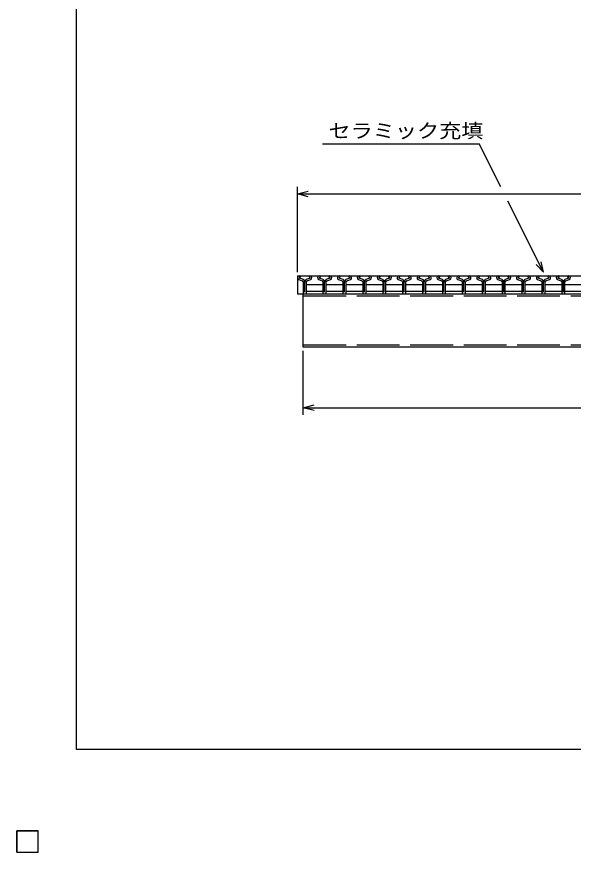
# Model space of a CAD drawing. Units: millimetres, scale not verified. Extents: x -1820 to 1724, y -1285 to 1059.
# Drawn here: x -1820 to -1039, y -1285 to -113 of the extents above; entities that cross this region are included whole.
import ezdxf
from ezdxf.enums import TextEntityAlignment as Align

# ---------------------------------------------------------------- set-up
doc = ezdxf.new("R2010")
doc.units = ezdxf.units.MM
doc.header["$LTSCALE"] = 10
doc.linetypes.add('DASHED', pattern=[7.5, 6, -1.5])
for name, color, linetype, lineweight in [('0_2', 150, 'Continuous', 25), ('16', 3, 'Continuous', 25), ('22', 2, 'Continuous', 25)]:
    doc.layers.add(name, color=color, linetype=linetype, lineweight=lineweight)
doc.styles.add('ベクトル', font='')
doc.styles.get('ベクトル').set_extended_font_data('ベクトル')

msp = doc.modelspace()

# ---------------------------------------------------------------- linework, layer by layer
at = {"layer": '0_2'}
for p, q in [((-1736, -1141), (-1736, 1059)), ((1724, -1141), (-1736, -1141))]:
    msp.add_line(p, q, dxfattribs=at)
at = {"layer": '16'}
for p, q in [((-1426, -476.5), (-430, -476.5)), ((-1426, -476.5), (-1426, -501.5)), ((-1419.3, -481.03), (-1423.62, -479.51)), ((-1423.46, -478.81), (-1422.02, -478.11)), ((-1422.02, -478.11), (-1422.02, -477.88)), ((-1408.4, -479.51), (-1412.72, -481.03)), ((-1410, -477.88), (-1410, -478.11)), ((-1410, -478.11), (-1408.56, -478.81)), ((-1391.4, -481.03), (-1395.72, -479.51)), ((-1395.56, -478.81), (-1394.12, -478.11)), ((-1394.12, -478.11), (-1394.12, -477.88)), ((-1380.5, -479.51), (-1384.82, -481.03)), ((-1382.1, -477.88), (-1382.1, -478.11)), ((-1382.1, -478.11), (-1380.66, -478.81)), ((-1363.5, -481.03), (-1367.82, -479.51)), ((-1367.66, -478.81), (-1366.22, -478.11)), ((-1366.22, -478.11), (-1366.22, -477.88)), ((-1352.6, -479.51), (-1356.92, -481.03)), ((-1354.2, -477.88), (-1354.2, -478.11)), ((-1354.2, -478.11), (-1352.76, -478.81)), ((-1335.6, -481.03), (-1339.92, -479.51)), ((-1339.76, -478.81), (-1338.32, -478.11)), ((-1338.32, -478.11), (-1338.32, -477.88)), ((-1324.7, -479.51), (-1329.02, -481.03)), ((-1326.3, -477.88), (-1326.3, -478.11)), ((-1326.3, -478.11), (-1324.86, -478.81)), ((-1307.7, -481.03), (-1312.02, -479.51)), ((-1311.86, -478.81), (-1310.42, -478.11)), ((-1310.42, -478.11), (-1310.42, -477.88)), ((-1296.8, -479.51), (-1301.12, -481.03)), ((-1298.4, -477.88), (-1298.4, -478.11)), ((-1298.4, -478.11), (-1296.96, -478.81)), ((-1279.8, -481.03), (-1284.12, -479.51)), ((-1283.96, -478.81), (-1282.52, -478.11)), ((-1282.52, -478.11), (-1282.52, -477.88)), ((-1268.9, -479.51), (-1273.22, -481.03)), ((-1270.5, -477.88), (-1270.5, -478.11)), ((-1270.5, -478.11), (-1269.06, -478.81)), ((-1251.9, -481.03), (-1256.22, -479.51)), ((-1256.06, -478.81), (-1254.62, -478.11)), ((-1254.62, -478.11), (-1254.62, -477.88)), ((-1241, -479.51), (-1245.32, -481.03)), ((-1242.6, -477.88), (-1242.6, -478.11)), ((-1242.6, -478.11), (-1241.16, -478.81)), ((-1224, -481.03), (-1228.32, -479.51)), ((-1228.16, -478.81), (-1226.72, -478.11)), ((-1226.72, -478.11), (-1226.72, -477.88)), ((-1213.1, -479.51), (-1217.42, -481.03)), ((-1214.7, -477.88), (-1214.7, -478.11)), ((-1214.7, -478.11), (-1213.26, -478.81)), ((-1196.1, -481.03), (-1200.42, -479.51)), ((-1200.26, -478.81), (-1198.82, -478.11)), ((-1198.82, -478.11), (-1198.82, -477.88)), ((-1185.2, -479.51), (-1189.52, -481.03)), ((-1186.8, -477.88), (-1186.8, -478.11)), ((-1186.8, -478.11), (-1185.36, -478.81)), ((-1168.2, -481.03), (-1172.52, -479.51)), ((-1172.36, -478.81), (-1170.92, -478.11)), ((-1170.92, -478.11), (-1170.92, -477.88)), ((-1157.3, -479.51), (-1161.62, -481.03)), ((-1158.9, -477.88), (-1158.9, -478.11)), ((-1158.9, -478.11), (-1157.46, -478.81)), ((-1140.3, -481.03), (-1144.62, -479.51)), ((-1144.46, -478.81), (-1143.02, -478.11)), ((-1143.02, -478.11), (-1143.02, -477.88)), ((-1129.4, -479.51), (-1133.72, -481.03)), ((-1131, -477.88), (-1131, -478.11)), ((-1131, -478.11), (-1129.56, -478.81)), ((-1112.4, -481.03), (-1116.72, -479.51)), ((-1116.56, -478.81), (-1115.12, -478.11)), ((-1115.12, -478.11), (-1115.12, -477.88)), ((-1101.5, -479.51), (-1105.82, -481.03)), ((-1103.1, -477.88), (-1103.1, -478.11)), ((-1103.1, -478.11), (-1101.66, -478.81)), ((-1084.5, -481.03), (-1088.82, -479.51)), ((-1088.66, -478.81), (-1087.22, -478.11)), ((-1087.22, -478.11), (-1087.22, -477.88)), ((-1073.6, -479.51), (-1077.92, -481.03)), ((-1075.2, -477.88), (-1075.2, -478.11)), ((-1075.2, -478.11), (-1073.76, -478.81)), ((-1056.6, -481.03), (-1060.92, -479.51)), ((-1060.76, -478.81), (-1059.32, -478.11)), ((-1059.32, -478.11), (-1059.32, -477.88)), ((-1045.7, -479.51), (-1050.02, -481.03)), ((-1047.3, -477.88), (-1047.3, -478.11)), ((-1047.3, -478.11), (-1045.86, -478.81)), ((-1424.38, -481.68), (-1419.51, -483.39)), ((-1418.31, -485.09), (-1418.31, -500.81)), ((-1416, -499.21), (-1416, -485.14)), ((-1413.75, -489.5), (-1412.75, -488.5)), ((-1413.71, -500.81), (-1413.71, -485.09)), ((-1412.75, -488.5), (-1391.35, -488.5)), ((-1412.51, -483.39), (-1407.64, -481.68)), ((-1396.48, -481.68), (-1391.61, -483.39)), ((-1391.35, -488.5), (-1390.35, -489.5)), ((-1390.41, -485.09), (-1390.41, -500.81)), ((-1388.1, -499.21), (-1388.1, -485.14)), ((-1385.85, -489.5), (-1384.85, -488.5)), ((-1385.81, -500.81), (-1385.81, -485.09)), ((-1384.85, -488.5), (-1363.45, -488.5)), ((-1384.61, -483.39), (-1379.74, -481.68)), ((-1368.58, -481.68), (-1363.71, -483.39)), ((-1363.45, -488.5), (-1362.45, -489.5)), ((-1362.51, -485.09), (-1362.51, -500.81)), ((-1360.2, -499.21), (-1360.2, -485.14)), ((-1357.95, -489.5), (-1356.95, -488.5)), ((-1357.91, -500.81), (-1357.91, -485.09)), ((-1356.95, -488.5), (-1335.55, -488.5)), ((-1356.71, -483.39), (-1351.84, -481.68)), ((-1340.68, -481.68), (-1335.81, -483.39)), ((-1335.55, -488.5), (-1334.55, -489.5)), ((-1334.61, -485.09), (-1334.61, -500.81)), ((-1332.3, -499.21), (-1332.3, -485.14)), ((-1330.05, -489.5), (-1329.05, -488.5)), ((-1330.01, -500.81), (-1330.01, -485.09)), ((-1329.05, -488.5), (-1307.65, -488.5)), ((-1328.81, -483.39), (-1323.94, -481.68)), ((-1312.78, -481.68), (-1307.91, -483.39)), ((-1307.65, -488.5), (-1306.65, -489.5)), ((-1306.71, -485.09), (-1306.71, -500.81)), ((-1304.4, -499.21), (-1304.4, -485.14)), ((-1302.15, -489.5), (-1301.15, -488.5)), ((-1302.11, -500.81), (-1302.11, -485.09)), ((-1301.15, -488.5), (-1279.75, -488.5)), ((-1300.91, -483.39), (-1296.04, -481.68)), ((-1284.88, -481.68), (-1280.01, -483.39)), ((-1279.75, -488.5), (-1278.75, -489.5)), ((-1278.81, -485.09), (-1278.81, -500.81)), ((-1276.5, -499.21), (-1276.5, -485.14)), ((-1274.25, -489.5), (-1273.25, -488.5)), ((-1274.21, -500.81), (-1274.21, -485.09)), ((-1273.25, -488.5), (-1251.85, -488.5)), ((-1273.01, -483.39), (-1268.14, -481.68)), ((-1256.98, -481.68), (-1252.11, -483.39)), ((-1251.85, -488.5), (-1250.85, -489.5)), ((-1250.91, -485.09), (-1250.91, -500.81)), ((-1248.6, -499.21), (-1248.6, -485.14)), ((-1246.35, -489.5), (-1245.35, -488.5)), ((-1246.31, -500.81), (-1246.31, -485.09)), ((-1245.35, -488.5), (-1223.95, -488.5)), ((-1245.11, -483.39), (-1240.24, -481.68)), ((-1229.08, -481.68), (-1224.21, -483.39)), ((-1223.95, -488.5), (-1222.95, -489.5)), ((-1223.01, -485.09), (-1223.01, -500.81)), ((-1220.7, -499.21), (-1220.7, -485.14)), ((-1218.45, -489.5), (-1217.45, -488.5)), ((-1218.41, -500.81), (-1218.41, -485.09)), ((-1217.45, -488.5), (-1196.05, -488.5)), ((-1217.21, -483.39), (-1212.34, -481.68)), ((-1201.18, -481.68), (-1196.31, -483.39)), ((-1196.05, -488.5), (-1195.05, -489.5)), ((-1195.11, -485.09), (-1195.11, -500.81)), ((-1192.8, -499.21), (-1192.8, -485.14)), ((-1190.55, -489.5), (-1189.55, -488.5)), ((-1190.51, -500.81), (-1190.51, -485.09)), ((-1189.55, -488.5), (-1168.15, -488.5)), ((-1189.31, -483.39), (-1184.44, -481.68)), ((-1173.28, -481.68), (-1168.41, -483.39)), ((-1168.15, -488.5), (-1167.15, -489.5)), ((-1167.21, -485.09), (-1167.21, -500.81)), ((-1164.9, -499.21), (-1164.9, -485.14)), ((-1162.65, -489.5), (-1161.65, -488.5)), ((-1162.61, -500.81), (-1162.61, -485.09)), ((-1161.65, -488.5), (-1140.25, -488.5)), ((-1161.41, -483.39), (-1156.54, -481.68)), ((-1145.38, -481.68), (-1140.51, -483.39)), ((-1140.25, -488.5), (-1139.25, -489.5)), ((-1139.31, -485.09), (-1139.31, -500.81)), ((-1137, -499.21), (-1137, -485.14)), ((-1134.75, -489.5), (-1133.75, -488.5)), ((-1134.71, -500.81), (-1134.71, -485.09)), ((-1133.75, -488.5), (-1112.35, -488.5)), ((-1133.51, -483.39), (-1128.64, -481.68)), ((-1117.48, -481.68), (-1112.61, -483.39)), ((-1112.35, -488.5), (-1111.35, -489.5)), ((-1111.41, -485.09), (-1111.41, -500.81)), ((-1109.1, -499.21), (-1109.1, -485.14)), ((-1106.85, -489.5), (-1105.85, -488.5)), ((-1106.81, -500.81), (-1106.81, -485.09)), ((-1105.85, -488.5), (-1084.45, -488.5)), ((-1105.61, -483.39), (-1100.74, -481.68)), ((-1089.58, -481.68), (-1084.71, -483.39)), ((-1084.45, -488.5), (-1083.45, -489.5)), ((-1083.51, -485.09), (-1083.51, -500.81)), ((-1081.2, -499.21), (-1081.2, -485.14)), ((-1078.95, -489.5), (-1077.95, -488.5)), ((-1078.91, -500.81), (-1078.91, -485.09)), ((-1077.95, -488.5), (-1056.55, -488.5)), ((-1077.71, -483.39), (-1072.84, -481.68)), ((-1061.68, -481.68), (-1056.81, -483.39)), ((-1056.55, -488.5), (-1055.55, -489.5)), ((-1055.61, -485.09), (-1055.61, -500.81)), ((-1053.3, -499.21), (-1053.3, -485.14)), ((-1051.05, -489.5), (-1050.05, -488.5)), ((-1051.01, -500.81), (-1051.01, -485.09)), ((-1050.05, -488.5), (-1028.65, -488.5)), ((-1049.81, -483.39), (-1044.94, -481.68)), ((-1426, -501.5), (-430, -501.5)), ((-1418, -501.5), (-438, -501.5)), ((-1418, -576.5), (-1418, -501.5)), ((-1417.61, -501.51), (-1414.41, -501.51)), ((-1412.75, -498.5), (-1413.75, -497.5)), ((-1391.35, -498.5), (-1412.75, -498.5)), ((-1390.35, -497.5), (-1391.35, -498.5)), ((-1389.71, -501.51), (-1386.51, -501.51)), ((-1384.85, -498.5), (-1385.85, -497.5)), ((-1363.45, -498.5), (-1384.85, -498.5)), ((-1362.45, -497.5), (-1363.45, -498.5)), ((-1361.81, -501.51), (-1358.61, -501.51)), ((-1356.95, -498.5), (-1357.95, -497.5)), ((-1335.55, -498.5), (-1356.95, -498.5)), ((-1334.55, -497.5), (-1335.55, -498.5)), ((-1333.91, -501.51), (-1330.71, -501.51)), ((-1329.05, -498.5), (-1330.05, -497.5)), ((-1307.65, -498.5), (-1329.05, -498.5)), ((-1306.65, -497.5), (-1307.65, -498.5)), ((-1306.01, -501.51), (-1302.81, -501.51)), ((-1301.15, -498.5), (-1302.15, -497.5)), ((-1279.75, -498.5), (-1301.15, -498.5)), ((-1278.75, -497.5), (-1279.75, -498.5)), ((-1278.11, -501.51), (-1274.91, -501.51)), ((-1273.25, -498.5), (-1274.25, -497.5)), ((-1251.85, -498.5), (-1273.25, -498.5)), ((-1250.85, -497.5), (-1251.85, -498.5)), ((-1250.21, -501.51), (-1247.01, -501.51)), ((-1245.35, -498.5), (-1246.35, -497.5)), ((-1223.95, -498.5), (-1245.35, -498.5)), ((-1222.95, -497.5), (-1223.95, -498.5)), ((-1222.31, -501.51), (-1219.11, -501.51)), ((-1217.45, -498.5), (-1218.45, -497.5)), ((-1196.05, -498.5), (-1217.45, -498.5)), ((-1195.05, -497.5), (-1196.05, -498.5)), ((-1194.41, -501.51), (-1191.21, -501.51)), ((-1189.55, -498.5), (-1190.55, -497.5)), ((-1168.15, -498.5), (-1189.55, -498.5)), ((-1167.15, -497.5), (-1168.15, -498.5)), ((-1166.51, -501.51), (-1163.31, -501.51)), ((-1161.65, -498.5), (-1162.65, -497.5)), ((-1140.25, -498.5), (-1161.65, -498.5)), ((-1139.25, -497.5), (-1140.25, -498.5)), ((-1138.61, -501.51), (-1135.41, -501.51)), ((-1133.75, -498.5), (-1134.75, -497.5)), ((-1112.35, -498.5), (-1133.75, -498.5)), ((-1111.35, -497.5), (-1112.35, -498.5)), ((-1110.71, -501.51), (-1107.51, -501.51)), ((-1105.85, -498.5), (-1106.85, -497.5)), ((-1084.45, -498.5), (-1105.85, -498.5)), ((-1083.45, -497.5), (-1084.45, -498.5)), ((-1082.81, -501.51), (-1079.61, -501.51)), ((-1077.95, -498.5), (-1078.95, -497.5)), ((-1056.55, -498.5), (-1077.95, -498.5)), ((-1055.55, -497.5), (-1056.55, -498.5)), ((-1054.91, -501.51), (-1051.71, -501.51)), ((-1050.05, -498.5), (-1051.05, -497.5)), ((-1028.65, -498.5), (-1050.05, -498.5)), ((-438, -576.5), (-1418, -576.5)), ((-1820, -1255), (-1790, -1255)), ((-1820, -1285), (-1820, -1255)), ((-1820, -1255), (-1790, -1255)), ((-1820, -1285), (-1820, -1255)), ((-1820, -1255), (-1790, -1255)), ((-1820, -1285), (-1820, -1255)), ((-1820, -1255), (-1790, -1255)), ((-1820, -1285), (-1820, -1255)), ((-1820, -1255), (-1790, -1255)), ((-1820, -1285), (-1820, -1255)), ((-1790, -1285), (-1790, -1255)), ((-1790, -1285), (-1790, -1255)), ((-1790, -1285), (-1790, -1255)), ((-1790, -1285), (-1790, -1255)), ((-1790, -1285), (-1790, -1255)), ((-1820, -1285), (-1790, -1285)), ((-1820, -1285), (-1790, -1285)), ((-1820, -1285), (-1790, -1285)), ((-1820, -1285), (-1790, -1285)), ((-1820, -1285), (-1790, -1285))]:
    msp.add_line(p, q, dxfattribs=at)
at = {"layer": '16', "linetype": 'DASHED'}
for p, q in [((-1418, -504.7), (-438, -504.7)), ((-1418, -573.3), (-438, -573.3))]:
    msp.add_line(p, q, dxfattribs=at)
at = {"layer": '16'}
for centre, radius, start, end in [((-1423.31, -479.2), 2.7, 90.98, 246.68), ((-1423.29, -479.22), 0.44, 111.91, 222.33), ((-1423.47, -477.95), 1.45, 2.5, 85.55), ((-1408.55, -477.95), 1.45, 94.45, 177.5), ((-1408.71, -479.2), 2.7, 293.32, 89.02002), ((-1408.73, -479.22), 0.44, 317.67, 68.08999), ((-1395.41, -479.2), 2.7, 90.98, 246.68), ((-1395.39, -479.22), 0.44, 111.91, 222.33), ((-1395.57, -477.95), 1.45, 2.5, 85.55), ((-1380.65, -477.95), 1.45, 94.45, 177.5), ((-1380.81, -479.2), 2.7, 293.32, 89.02002), ((-1380.83, -479.22), 0.44, 317.67, 68.08999), ((-1367.51, -479.2), 2.7, 90.98, 246.68), ((-1367.49, -479.22), 0.44, 111.91, 222.33), ((-1367.67, -477.95), 1.45, 2.5, 85.55), ((-1352.75, -477.95), 1.45, 94.45, 177.5), ((-1352.91, -479.2), 2.7, 293.32, 89.02002), ((-1352.93, -479.22), 0.44, 317.67, 68.08999), ((-1339.61, -479.2), 2.7, 90.98, 246.68), ((-1339.59, -479.22), 0.44, 111.91, 222.33), ((-1339.77, -477.95), 1.45, 2.5, 85.55), ((-1324.85, -477.95), 1.45, 94.45, 177.5), ((-1325.01, -479.2), 2.7, 293.32, 89.02002), ((-1325.03, -479.22), 0.44, 317.67, 68.08999), ((-1311.71, -479.2), 2.7, 90.98, 246.68), ((-1311.69, -479.22), 0.44, 111.91, 222.33), ((-1311.87, -477.95), 1.45, 2.5, 85.55), ((-1296.95, -477.95), 1.45, 94.45, 177.5), ((-1297.11, -479.2), 2.7, 293.32, 89.02002), ((-1297.13, -479.22), 0.44, 317.67, 68.08999), ((-1283.81, -479.2), 2.7, 90.98, 246.68), ((-1283.79, -479.22), 0.44, 111.91, 222.33), ((-1283.97, -477.95), 1.45, 2.5, 85.55), ((-1269.05, -477.95), 1.45, 94.45, 177.5), ((-1269.21, -479.2), 2.7, 293.32, 89.02002), ((-1269.23, -479.22), 0.44, 317.67, 68.08999), ((-1255.91, -479.2), 2.7, 90.98, 246.68), ((-1255.89, -479.22), 0.44, 111.91, 222.33), ((-1256.07, -477.95), 1.45, 2.5, 85.55), ((-1241.15, -477.95), 1.45, 94.45, 177.5), ((-1241.31, -479.2), 2.7, 293.32, 89.02002), ((-1241.33, -479.22), 0.44, 317.67, 68.08999), ((-1228.01, -479.2), 2.7, 90.98, 246.68), ((-1227.99, -479.22), 0.44, 111.91, 222.33), ((-1228.17, -477.95), 1.45, 2.5, 85.55), ((-1213.25, -477.95), 1.45, 94.45, 177.5), ((-1213.41, -479.2), 2.7, 293.32, 89.02002), ((-1213.43, -479.22), 0.44, 317.67, 68.08999), ((-1200.11, -479.2), 2.7, 90.98, 246.68), ((-1200.09, -479.22), 0.44, 111.91, 222.33), ((-1200.27, -477.95), 1.45, 2.5, 85.55), ((-1185.35, -477.95), 1.45, 94.45, 177.5), ((-1185.51, -479.2), 2.7, 293.32, 89.02002), ((-1185.53, -479.22), 0.44, 317.67, 68.08999), ((-1172.21, -479.2), 2.7, 90.98, 246.68), ((-1172.19, -479.22), 0.44, 111.91, 222.33), ((-1172.37, -477.95), 1.45, 2.5, 85.55), ((-1157.45, -477.95), 1.45, 94.45, 177.5), ((-1157.61, -479.2), 2.7, 293.32, 89.02002), ((-1157.63, -479.22), 0.44, 317.67, 68.08999), ((-1144.31, -479.2), 2.7, 90.98, 246.68), ((-1144.29, -479.22), 0.44, 111.91, 222.33), ((-1144.47, -477.95), 1.45, 2.5, 85.55), ((-1129.55, -477.95), 1.45, 94.45, 177.5), ((-1129.71, -479.2), 2.7, 293.32, 89.02002), ((-1129.73, -479.22), 0.44, 317.67, 68.08999), ((-1116.41, -479.2), 2.7, 90.98, 246.68), ((-1116.39, -479.22), 0.44, 111.91, 222.33), ((-1116.57, -477.95), 1.45, 2.5, 85.55), ((-1101.65, -477.95), 1.45, 94.45, 177.5), ((-1101.81, -479.2), 2.7, 293.32, 89.02002), ((-1101.83, -479.22), 0.44, 317.67, 68.08999), ((-1088.51, -479.2), 2.7, 90.98, 246.68), ((-1088.49, -479.22), 0.44, 111.91, 222.33), ((-1088.67, -477.95), 1.45, 2.5, 85.55), ((-1073.75, -477.95), 1.45, 94.45, 177.5), ((-1073.91, -479.2), 2.7, 293.32, 89.02002), ((-1073.93, -479.22), 0.44, 317.67, 68.08999), ((-1060.61, -479.2), 2.7, 90.98, 246.68), ((-1060.59, -479.22), 0.44, 111.91, 222.33), ((-1060.77, -477.95), 1.45, 2.5, 85.55), ((-1045.85, -477.95), 1.45, 94.45, 177.5), ((-1046.01, -479.2), 2.7, 293.32, 89.02002), ((-1046.03, -479.22), 0.44, 317.67, 68.08999), ((-1420.11, -485.09), 1.8, 0, 70.58), ((-1420.59, -485.44), 4.6, 3.78, 73.7), ((-1411.43, -485.44), 4.6, 106.3, 176.22), ((-1411.91, -485.09), 1.8, 109.42, 180), ((-1392.21, -485.09), 1.8, 0, 70.58), ((-1392.69, -485.44), 4.6, 3.78, 73.7), ((-1383.53, -485.44), 4.6, 106.3, 176.22), ((-1384.01, -485.09), 1.8, 109.42, 180), ((-1364.31, -485.09), 1.8, 0, 70.58), ((-1364.79, -485.44), 4.6, 3.78, 73.7), ((-1355.63, -485.44), 4.6, 106.3, 176.22), ((-1356.11, -485.09), 1.8, 109.42, 180), ((-1336.41, -485.09), 1.8, 0, 70.58), ((-1336.89, -485.44), 4.6, 3.78, 73.7), ((-1327.73, -485.44), 4.6, 106.3, 176.22), ((-1328.21, -485.09), 1.8, 109.42, 180), ((-1308.51, -485.09), 1.8, 0, 70.58), ((-1308.99, -485.44), 4.6, 3.78, 73.7), ((-1299.83, -485.44), 4.6, 106.3, 176.22), ((-1300.31, -485.09), 1.8, 109.42, 180), ((-1280.61, -485.09), 1.8, 0, 70.58), ((-1281.09, -485.44), 4.6, 3.78, 73.7), ((-1271.93, -485.44), 4.6, 106.3, 176.22), ((-1272.41, -485.09), 1.8, 109.42, 180), ((-1252.71, -485.09), 1.8, 0, 70.58), ((-1253.19, -485.44), 4.6, 3.78, 73.7), ((-1244.03, -485.44), 4.6, 106.3, 176.22), ((-1244.51, -485.09), 1.8, 109.42, 180), ((-1224.81, -485.09), 1.8, 0, 70.58), ((-1225.29, -485.44), 4.6, 3.78, 73.7), ((-1216.13, -485.44), 4.6, 106.3, 176.22), ((-1216.61, -485.09), 1.8, 109.42, 180), ((-1196.91, -485.09), 1.8, 0, 70.58), ((-1197.39, -485.44), 4.6, 3.78, 73.7), ((-1188.23, -485.44), 4.6, 106.3, 176.22), ((-1188.71, -485.09), 1.8, 109.42, 180), ((-1169.01, -485.09), 1.8, 0, 70.58), ((-1169.49, -485.44), 4.6, 3.78, 73.7), ((-1160.33, -485.44), 4.6, 106.3, 176.22), ((-1160.81, -485.09), 1.8, 109.42, 180), ((-1141.11, -485.09), 1.8, 0, 70.58), ((-1141.59, -485.44), 4.6, 3.78, 73.7), ((-1132.43, -485.44), 4.6, 106.3, 176.22), ((-1132.91, -485.09), 1.8, 109.42, 180), ((-1113.21, -485.09), 1.8, 0, 70.58), ((-1113.69, -485.44), 4.6, 3.78, 73.7), ((-1104.53, -485.44), 4.6, 106.3, 176.22), ((-1105.01, -485.09), 1.8, 109.42, 180), ((-1085.31, -485.09), 1.8, 0, 70.58), ((-1085.79, -485.44), 4.6, 3.78, 73.7), ((-1076.63, -485.44), 4.6, 106.3, 176.22), ((-1077.11, -485.09), 1.8, 109.42, 180), ((-1057.41, -485.09), 1.8, 0, 70.58), ((-1057.89, -485.44), 4.6, 3.78, 73.7), ((-1048.73, -485.44), 4.6, 106.3, 176.22), ((-1049.21, -485.09), 1.8, 109.42, 180), ((-1417.61, -500.81), 0.7, 180, 270), ((-1414.41, -500.81), 0.7, 270, 0), ((-1389.71, -500.81), 0.7, 180, 270), ((-1386.51, -500.81), 0.7, 270, 0), ((-1361.81, -500.81), 0.7, 180, 270), ((-1358.61, -500.81), 0.7, 270, 0), ((-1333.91, -500.81), 0.7, 180, 270), ((-1330.71, -500.81), 0.7, 270, 0), ((-1306.01, -500.81), 0.7, 180, 270), ((-1302.81, -500.81), 0.7, 270, 0), ((-1278.11, -500.81), 0.7, 180, 270), ((-1274.91, -500.81), 0.7, 270, 0), ((-1250.21, -500.81), 0.7, 180, 270), ((-1247.01, -500.81), 0.7, 270, 0), ((-1222.31, -500.81), 0.7, 180, 270), ((-1219.11, -500.81), 0.7, 270, 0), ((-1194.41, -500.81), 0.7, 180, 270), ((-1191.21, -500.81), 0.7, 270, 0), ((-1166.51, -500.81), 0.7, 180, 270), ((-1163.31, -500.81), 0.7, 270, 0), ((-1138.61, -500.81), 0.7, 180, 270), ((-1135.41, -500.81), 0.7, 270, 0), ((-1110.71, -500.81), 0.7, 180, 270), ((-1107.51, -500.81), 0.7, 270, 0), ((-1082.81, -500.81), 0.7, 180, 270), ((-1079.61, -500.81), 0.7, 270, 0), ((-1054.91, -500.81), 0.7, 180, 270), ((-1051.71, -500.81), 0.7, 270, 0)]:
    msp.add_arc(centre, radius, start, end, dxfattribs=at)
at = {"layer": '22', "color": 4}
for p, q in [((-1391.2, -291.5), (-1171.2, -291.5)), ((-1141.2, -351.5), (-1171.2, -291.5)), ((-1426, -471.5), (-1426, -351.5)), ((-1426, -361.5), (-1411, -357.5)), ((-1411, -365.5), (-1426, -361.5)), ((-1426, -361.5), (-430, -361.5)), ((-1081.2, -471.5), (-1131.2, -371.5)), ((-1081.2, -471.5), (-1084.2, -456.9)), ((-1081.2, -471.5), (-1091.2, -460.5)), ((-1418, -671.5), (-1418, -581.5)), ((-1418, -661.5), (-1403, -657.5)), ((-1403, -665.5), (-1418, -661.5)), ((-1418, -661.5), (-438, -661.5)), ((-1790, -1255), (-1820, -1255)), ((-1820, -1255), (-1820, -1285)), ((-1790, -1255), (-1820, -1255)), ((-1820, -1255), (-1820, -1285)), ((-1790, -1255), (-1820, -1255)), ((-1820, -1255), (-1820, -1285)), ((-1790, -1285), (-1790, -1255)), ((-1790, -1285), (-1790, -1255)), ((-1790, -1285), (-1790, -1255)), ((-1820, -1285), (-1790, -1285)), ((-1820, -1285), (-1790, -1285)), ((-1820, -1285), (-1790, -1285))]:
    msp.add_line(p, q, dxfattribs=at)
at = {"layer": '22'}
for p, q in [((-1790, -1255), (-1820, -1255)), ((-1820, -1255), (-1820, -1285)), ((-1790, -1255), (-1820, -1255)), ((-1820, -1255), (-1820, -1285)), ((-1790, -1255), (-1820, -1255)), ((-1820, -1255), (-1820, -1285)), ((-1790, -1285), (-1790, -1255)), ((-1790, -1285), (-1790, -1255)), ((-1790, -1285), (-1790, -1255)), ((-1820, -1285), (-1790, -1285)), ((-1820, -1285), (-1790, -1285)), ((-1820, -1285), (-1790, -1285))]:
    msp.add_line(p, q, dxfattribs=at)

# ---------------------------------------------------------------- texts
at = {"layer": '22', "style": 'ベクトル', "width": 1.15}
msp.add_text('セラミック充填', height=19.79, dxfattribs=at).set_placement((-1382.7, -273), align=Align.MIDDLE_LEFT)

doc.saveas('drawing.dxf')
